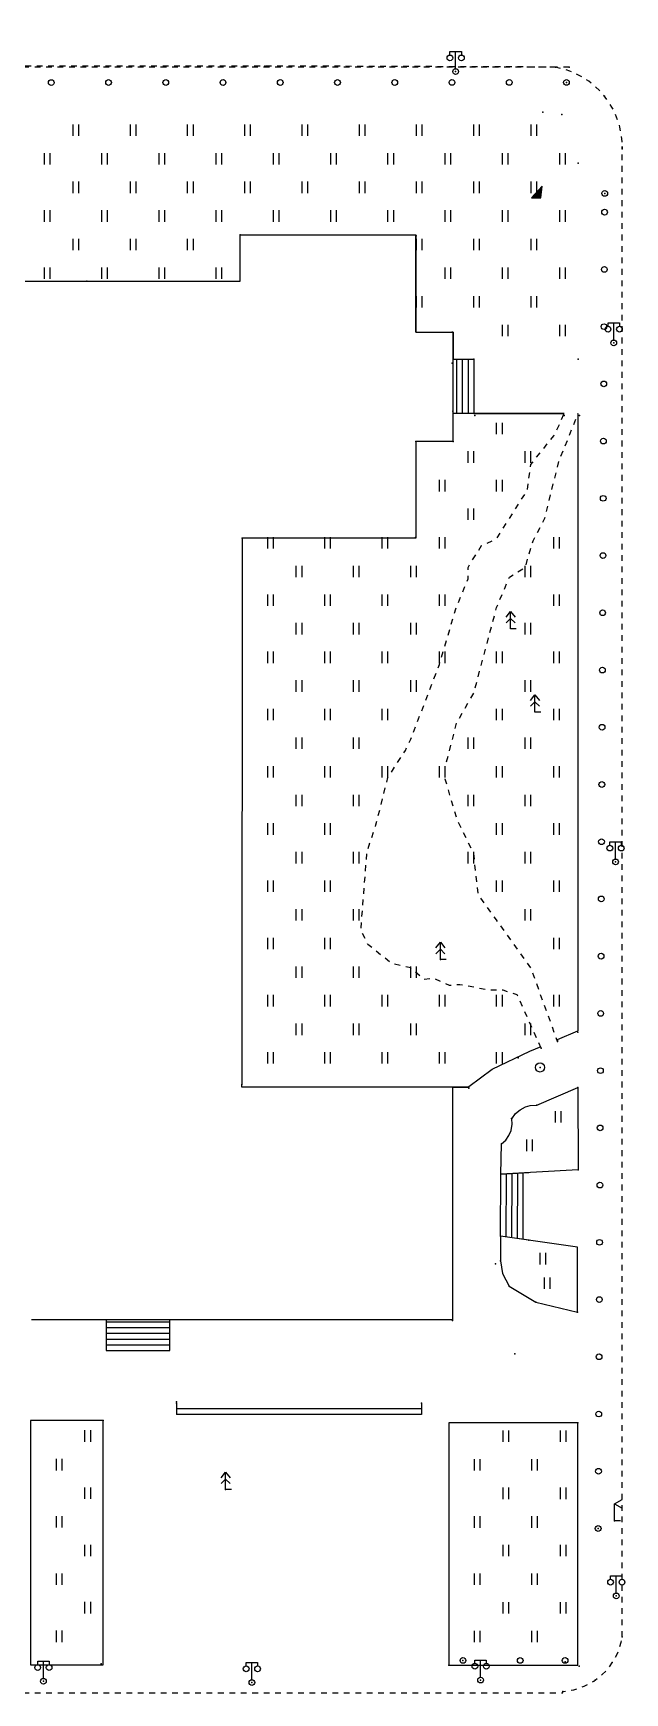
# Model space of a CAD drawing. Extents: x -992 to 2561, y -723 to 1492.
# Drawn here: x 1995.6 to 2047.3, y 825 to 970 of the extents above; entities that cross this region are included whole.
import ezdxf

# ---------------------------------------------------------------- set-up
doc = ezdxf.new("R2010")
doc.units = 0
doc.header["$LTSCALE"] = 0.5
doc.header["$PDSIZE"] = 0.2
doc.linetypes.add('X6', pattern=[2, 1, -1])
doc.layers.get('0').update_dxf_attribs({"linetype": 'CONTINUOUS'})
for name, color, linetype in [('DLDW', 11, 'CONTINUOUS'), ('DLSS', 4, 'CONTINUOUS'), ('DMTZ', 3, 'CONTINUOUS'), ('JMD', 6, 'CONTINUOUS'), ('ZBTZ', 3, 'CONTINUOUS'), ('ZDH', 1, 'CONTINUOUS')]:
    doc.layers.add(name, color=color, linetype=linetype)

# ---------------------------------------------------------------- blocks, each defined once
blk = doc.blocks.new('gc097')
for p, q in [((-1, 2.9), (-1, 3.5)), ((-1, 3.5), (1, 3.5)), ((0, 0.5), (0, 3.5)), ((1, 3.5), (1, 2.9))]:
    blk.add_line(p, q)
for centre in [(-1, 2.4), (1, 2.4), (0, 0)]:
    blk.add_circle(centre, 0.5)
blk = doc.blocks.new('gc052')
for p, q in [((0, 3), (1.3, 3.75)), ((0, 3), (1.3, 2.25)), ((0, 0), (0, 3)), ((1, 0), (0, 0))]:
    blk.add_line(p, q)
blk = doc.blocks.new('gc170')
at = {"linetype": 'Continuous'}
blk.add_circle((0, 0), 0.5, dxfattribs=at)
blk = doc.blocks.new('gc201')
blk.add_lwpolyline([(-0.8, 0), (0.8, 0), (1.06, 2)], close=True)
blk.add_solid([(-0.8, 0), (0.8, 0), (1.06, 2)])
blk = doc.blocks.new('gc121')
for p, q in [((-0.5, -1), (-0.5, 1)), ((0.5, -1), (0.5, 1))]:
    blk.add_line(p, q)
blk = doc.blocks.new('gc122')
blk.add_circle((0, 0), 0.8)
blk = doc.blocks.new('gc144')
for p, q in [((-0.8, 2), (0, 3)), ((0, 0), (0, 3)), ((0, 3), (0.8, 2)), ((-0.8, 1), (0, 1.8)), ((0, 1.8), (0.8, 1)), ((1, 0), (0, 0))]:
    blk.add_line(p, q)

msp = doc.modelspace()

# ---------------------------------------------------------------- linework, layer by layer
at = {"layer": 'DLDW', "linetype": 'Continuous'}
for p, q in [((2008.14, 850.33, -8.92), (2008.14, 849.33, -8.92)), ((2008.14, 850.33, -8.92), (2008.14, 849.33, -8.92)), ((2029.56, 849.83, -8.92), (2008.14, 849.83, -8.92)), ((2029.56, 849.83, -8.92), (2008.14, 849.83, -8.92)), ((2029.56, 850.33, -8.92), (2029.56, 849.33, -8.92)), ((2029.56, 850.33, -8.92), (2029.56, 849.33, -8.92)), ((2029.56, 849.33, -8.92), (2008.14, 849.33, -8.92)), ((2029.56, 849.33, -8.92), (2008.14, 849.33, -8.92))]:
    msp.add_line(p, q, dxfattribs=at)
at = {"layer": 'DLSS', "linetype": 'X6', "flags": 128}
for points, elevation in [([(2042.44, 967.04), (2015.87, 967.14), (1799.04, 967.14), (1788.53, 970.11), (1777.17, 975.28), (1771.49, 982.45), (1766.78, 987.25), (1762.69, 993.6), (1760.67, 997.58), (1755.37, 1007.72), (1751.31, 1013.53), (1745.58, 1015), (1741.79, 1016.3), (1512.99, 1016.3)], -0.39), ([(2040.01, 881.33), (2040.01, 881.33), (2037.91, 886), (2037.35, 886.15), (2036.67, 886.4), (2035.43, 886.4), (2032.9, 886.88), (2031.98, 886.8), (2030.66, 887.41), (2029.74, 887.34), (2028.61, 888.34), (2026.94, 888.72), (2024.86, 890.4), (2024.26, 891.64), (2024.78, 898.48), (2025.57, 900.84), (2026.61, 904.98), (2028.14, 907.34), (2028.61, 908.34), (2031.11, 914.84), (2032.55, 919.73), (2033.61, 922.34), (2033.61, 923.34), (2034.79, 925.25), (2036.11, 925.84), (2038.78, 930.06), (2039.11, 932.34), (2041.11, 934.84), (2041.61, 935.84), (2042, 936.77)], -0.19), ([(2041.42, 882.1), (2041.43, 881.93), (2039.11, 888.34), (2036.1, 892.54), (2034.51, 894.77), (2034.11, 898.34), (2032.72, 901.17), (2031.61, 904.84), (2031.61, 905.84), (2032.63, 909.79), (2034.11, 912.34), (2036.11, 919.84), (2037.23, 922.48), (2038.61, 923.34), (2039.29, 925.66), (2040.33, 927.63), (2041.11, 930.84), (2041.54, 932.6), (2042.46, 934.84), (2043.21, 936.77)], -0.19)]:
    msp.add_lwpolyline(points, dxfattribs=dict(at, elevation=elevation))
at = {"layer": 'DLSS', "linetype": 'X6', "elevation": -8.92, "flags": 128}
for points in [[(2041.26, 967.03), (1899.98, 967.03, 0.281393), (1894.34, 963.58)], [(2047.08, 829.91), (2047.08, 959.91), (2047.08, 960.12), (2047.09, 959.91, 0.3703), (2041.26, 967.03)], [(1898.77, 825.01), (2041.9, 825.01), (2041.9, 825.14, 0.353509), (2047.08, 829.91)]]:
    msp.add_lwpolyline(points, format="xyb", dxfattribs=at)
at = {"layer": 'JMD', "linetype": 'Continuous'}
for p, q in [((2032.3, 941.53, -8.92), (2034.11, 941.53, -8.92)), ((2032.61, 941.53, -8.92), (2032.61, 936.77, -8.92)), ((2033.11, 941.53, -8.92), (2033.11, 936.77, -8.92)), ((2033.61, 941.53, -8.92), (2033.61, 936.77, -8.92)), ((2034.11, 941.53, -8.92), (2034.11, 936.77, -8.92)), ((2034.11, 936.77, -8.92), (2032.3, 936.77, -8.92)), ((2036.46, 864.91, -8.92), (2036.49, 870.34, -8.92)), ((2036.46, 864.91, -8.92), (2036.49, 870.34, -8.92)), ((2036.49, 870.34, -8.92), (2038.92, 870.47, -8.92)), ((2036.49, 870.34, -8.92), (2038.92, 870.47, -8.92)), ((2036.95, 864.83, -8.92), (2036.98, 870.36, -8.92)), ((2036.95, 864.83, -8.92), (2036.98, 870.36, -8.92)), ((2037.45, 864.76, -8.92), (2037.47, 870.39, -8.92)), ((2037.45, 864.76, -8.92), (2037.47, 870.39, -8.92)), ((2037.94, 864.69, -8.92), (2037.95, 870.42, -8.92)), ((2037.94, 864.69, -8.92), (2037.95, 870.42, -8.92)), ((2038.44, 864.62, -8.92), (2038.44, 870.44, -8.92)), ((2038.44, 864.62, -8.92), (2038.44, 870.44, -8.92)), ((2038.92, 864.55, -8.92), (2036.46, 864.91, -8.92)), ((2038.92, 864.55, -8.92), (2036.46, 864.91, -8.92)), ((2001.99, 857.62, -8.92), (2001.99, 854.92, -8.92)), ((2001.99, 857.62, -8.92), (2001.99, 854.92, -8.92)), ((2001.99, 857.42, -8.92), (2007.57, 857.42, -8.92)), ((2001.99, 857.42, -8.92), (2007.57, 857.42, -8.92)), ((2001.99, 856.92, -8.92), (2007.57, 856.92, -8.92)), ((2001.99, 856.92, -8.92), (2007.57, 856.92, -8.92)), ((2007.57, 854.92, -8.92), (2007.57, 857.62, -8.92)), ((2007.57, 854.92, -8.92), (2007.57, 857.62, -8.92)), ((2001.99, 856.42, -8.92), (2007.57, 856.42, -8.92)), ((2001.99, 856.42, -8.92), (2007.57, 856.42, -8.92)), ((2001.99, 855.92, -8.92), (2007.57, 855.92, -8.92)), ((2001.99, 855.92, -8.92), (2007.57, 855.92, -8.92)), ((2001.99, 855.42, -8.92), (2007.57, 855.42, -8.92)), ((2001.99, 855.42, -8.92), (2007.57, 855.42, -8.92)), ((2001.99, 854.92, -8.92), (2007.57, 854.92, -8.92)), ((2001.99, 854.92, -8.92), (2007.57, 854.92, -8.92))]:
    msp.add_line(p, q, dxfattribs=at)
at = {"layer": 'JMD', "linetype": 'Continuous', "flags": 128}
for points, elevation in [([(1979.44, 961.61), (1979.44, 958.02), (1981.95, 958.02), (1981.95, 948.35), (2013.7, 948.35), (2013.7, 952.4), (2029.06, 952.4), (2029.06, 943.88), (2032.32, 943.88), (2032.32, 941.53)], -8.92), ([(1981.95, 948.35), (2013.7, 948.35), (2013.7, 952.4), (2029.06, 952.4)], -1.3), ([(1981.95, 948.35), (2013.7, 948.35), (2013.7, 952.4), (2029.06, 952.4)], -1.3), ([(2029.06, 943.88), (2029.06, 952.4)], -8.92), ([(2029.06, 943.88), (2032.24, 943.88)], -1.3), ([(2029.06, 943.88), (2032.24, 943.88)], -1.3), ([(2032.32, 934.34), (2032.32, 943.88), (2032.24, 943.88)], -8.92), ([(2032.32, 934.34), (2029.05, 934.35), (2029.05, 925.9), (2013.89, 925.9), (2013.86, 878.16)], -1.3), ([(2032.25, 877.92), (2013.86, 877.92), (2013.86, 878.16)], -8.92), ([(2032.25, 877.92), (2032.25, 857.53)], -1.3), ([(1995.49, 857.62), (2032.26, 857.62)], -8.92)]:
    msp.add_lwpolyline(points, dxfattribs=dict(at, elevation=elevation))
at = {"layer": 'ZBTZ', "linetype": 'Continuous', "flags": 128}
for points, elevation in [([(2042, 936.77), (2034.11, 936.77), (2034.11, 936.77), (2042, 936.77)], -8.92), ([(2032.25, 877.92), (2033.69, 877.92), (2033.69, 877.92), (2032.25, 877.92)], -8.92), ([(2033.69, 877.98), (2033.69, 877.98), (2033.69, 877.92), (2033.69, 877.92)], -8.92), ([(2043.23, 870.69), (2036.49, 870.34), (2036.53, 872.98), (2036.91, 873.31), (2037.18, 873.69), (2037.38, 874.15), (2037.46, 874.68), (2037.43, 875.17), (2037.76, 875.62), (2038.18, 875.96), (2038.63, 876.21), (2039.05, 876.32), (2039.61, 876.34), (2043.21, 877.89), (2043.23, 870.69)], -0.22), ([(2043.23, 870.69), (2036.49, 870.34), (2036.53, 872.98), (2036.91, 873.31), (2037.18, 873.69), (2037.38, 874.15), (2037.46, 874.68), (2037.43, 875.17), (2037.76, 875.62), (2038.18, 875.96), (2038.63, 876.21), (2039.05, 876.32), (2039.61, 876.34), (2043.21, 877.89), (2043.23, 870.69)], -0.22), ([(2043.18, 863.94), (2036.46, 864.91), (2036.44, 862.74), (2036.62, 861.64), (2037.2, 860.54), (2039.53, 859.13), (2043.16, 858.27)], -8.92), ([(2043.18, 863.94), (2036.46, 864.91), (2036.44, 862.74), (2036.62, 861.64), (2037.2, 860.54), (2039.53, 859.13), (2043.16, 858.27)], -8.92), ([(2001.73, 848.79), (1995.4, 848.79), (1995.4, 827.45), (2001.73, 827.45)], -8.92), ([(2043.2, 848.6), (2031.93, 848.6), (2031.93, 827.44), (2043.2, 827.44)], -8.92)]:
    msp.add_lwpolyline(points, close=True, dxfattribs=dict(at, elevation=elevation))
for points, elevation in [([(2043.21, 936.77), (2043.21, 882.86)], -8.92), ([(2043.33, 936.62), (2043.33, 936.62)], -0.19), ([(2041.42, 882.1), (2043.21, 882.86)], -0.19), ([(2041.42, 882.1), (2043.21, 882.86)], -0.19), ([(2033.69, 877.98), (2035.72, 879.5), (2039, 881.06), (2040, 881.49)], -0.19), ([(2033.69, 877.98), (2035.72, 879.5), (2039, 881.06), (2040, 881.49)], -0.19)]:
    msp.add_lwpolyline(points, dxfattribs=dict(at, elevation=elevation))
at = {"layer": 'ZDH', "linetype": 'Continuous'}
for p in [(2015.87, 967.14, -0.28), (2032.53, 966.65, -0.13), (2032.53, 966.65, -0.13), (2032.53, 966.65, -0.13), (2032.53, 966.65, -0.13), (2032.53, 966.65, -0.13), (2032.53, 966.65, -0.13), (2041.26, 967.03, -0.31), (2041.26, 967.03, -0.31), (2041.26, 967.03, -0.31), (2041.26, 967.03, -0.31), (2041.26, 967.03, -0.31), (2041.26, 967.03, -0.31), (2041.26, 967.03, -0.31), (2041.26, 967.03, -0.31), (2042.21, 965.71, 0.1), (2042.21, 965.71, 0.1), (2042.21, 965.71, 0.1), (2042.21, 965.71, 0.1), (2042.21, 965.71, 0.1), (2042.21, 965.71, 0.1), (2042.21, 965.71, 0.1), (2042.21, 965.71, 0.1), (2042.21, 965.71, 0.1), (2042.21, 965.71, 0.1), (2042.21, 965.71, 0.1), (2042.21, 965.71, 0.1), (2042.21, 965.71, 0.1), (2042.21, 965.71, 0.1), (2042.44, 967.04, -0.39), (2045.53, 964.5, 0.04), (2045.53, 964.5, 0.04), (2045.53, 964.5, 0.04), (2045.53, 964.5, 0.04), (2045.53, 964.5, 0.04), (2045.53, 964.5, 0.04), (2045.53, 964.5, 0.04), (2045.53, 964.5, 0.04), (2045.53, 964.5, 0.04), (2045.53, 964.5, 0.04), (2045.53, 964.5, 0.04), (2045.53, 964.5, 0.04), (2045.53, 964.5, 0.04), (2045.53, 964.5, 0.04), (2040.15, 963.12, 0.26), (2040.15, 963.12, 0.26), (2040.15, 963.12, 0.26), (2040.15, 963.12, 0.26), (2040.15, 963.12, 0.26), (2040.15, 963.12, 0.26), (2040.15, 963.12, 0.26), (2040.15, 963.12, 0.26), (2040.15, 963.12, 0.26), (2040.15, 963.12, 0.26), (2040.15, 963.12, 0.26), (2040.15, 963.12, 0.26), (2040.15, 963.12, 0.26), (2040.15, 963.12, 0.26), (2041.82, 962.9, 0.21), (2041.82, 962.9, 0.21), (2041.82, 962.9, 0.21), (2041.82, 962.9, 0.21), (2041.82, 962.9, 0.21), (2041.82, 962.9, 0.21), (2041.82, 962.9, 0.21), (2041.82, 962.9, 0.21), (2041.82, 962.9, 0.21), (2041.82, 962.9, 0.21), (2041.82, 962.9, 0.21), (2041.82, 962.9, 0.21), (2041.82, 962.9, 0.21), (2041.82, 962.9, 0.21), (2047.09, 959.91, -0.02), (2047.09, 959.91, -0.02), (2047.09, 959.91, -0.02), (2047.09, 959.91, -0.02), (2047.09, 959.91, -0.02), (2047.09, 959.91, -0.02), (2047.09, 959.91, -0.02), (2047.09, 959.91, -0.02), (2047.09, 959.91, -0.02), (2047.09, 959.91, -0.02), (2047.09, 959.91, -0.02), (2047.09, 959.91, -0.02), (2047.09, 959.91, -0.02), (2047.09, 959.91, -0.02), (2043.24, 958.65, 0.07), (2043.24, 958.65, 0.07), (2043.24, 958.65, 0.07), (2043.24, 958.65, 0.07), (2043.24, 958.65, 0.07), (2043.24, 958.65, 0.07), (2043.24, 958.65, 0.07), (2043.24, 958.65, 0.07), (2043.24, 958.65, 0.07), (2043.24, 958.65, 0.07), (2043.24, 958.65, 0.07), (2043.24, 958.65, 0.07), (2043.24, 958.65, 0.07), (2043.24, 958.65, 0.07), (2039.57, 955.63, -0.55), (2039.57, 955.63, -0.55), (2039.57, 955.63, -0.55), (2039.57, 955.63, -0.55), (2039.57, 955.63, -0.55), (2039.57, 955.63, -0.55), (2039.57, 955.63, -0.55), (2039.57, 955.63, -0.55), (2039.57, 955.63, -0.55), (2039.57, 955.63, -0.55), (2039.57, 955.63, -0.55), (2039.57, 955.63, -0.55), (2039.57, 955.63, -0.55), (2039.57, 955.63, -0.55), (2045.55, 956.01, -0.14), (2045.55, 956.01, -0.14), (2045.55, 956.01, -0.14), (2045.55, 956.01, -0.14), (2045.55, 956.01, -0.14), (2045.55, 956.01, -0.14), (2045.55, 956.01, -0.14), (2045.55, 956.01, -0.14), (2045.55, 956.01, -0.14), (2045.55, 956.01, -0.14), (2045.55, 956.01, -0.14), (2045.55, 956.01, -0.14), (2045.55, 956.01, -0.14), (2045.55, 956.01, -0.14), (2013.7, 952.4, 0.36), (2013.7, 952.4, 0.36), (2013.7, 952.4, 0.36), (2013.7, 952.4, 0.36), (2013.7, 952.4, 0.36), (2013.7, 952.4, 0.36), (2013.7, 952.4, 0.36), (2013.7, 952.4, 0.36), (2029.08, 952.29, -0.26), (2029.08, 952.29, -0.26), (2029.08, 952.29, -0.26), (2029.08, 952.29, -0.26), (2029.08, 952.29, -0.26), (2029.08, 952.29, -0.26), (2029.08, 952.29, -0.26), (2029.08, 952.29, -0.26), (2000.31, 948.35, -0.28), (2000.31, 948.35, -0.28), (2000.31, 948.35, -0.28), (2000.31, 948.35, -0.28), (2000.31, 948.35, -0.28), (2000.31, 948.35, -0.28), (2000.31, 948.35, -0.28), (2000.31, 948.35, -0.28), (2032.24, 943.88, 0.15), (2032.24, 943.88, 0.15), (2032.24, 943.88, 0.15), (2032.24, 943.88, 0.15), (2032.24, 943.88, 0.15), (2032.24, 943.88, 0.15), (2032.24, 943.88, 0.15), (2032.24, 943.88, 0.15), (2032.24, 943.88, 0.15), (2032.24, 943.88, 0.15), (2032.24, 943.88, 0.15), (2032.24, 943.88, 0.15), (2032.24, 943.88, 0.15), (2032.24, 943.88, 0.15), (2046.34, 942.95, -0.05), (2046.34, 942.95, -0.05), (2046.34, 942.95, -0.05), (2046.34, 942.95, -0.05), (2046.34, 942.95, -0.05), (2046.34, 942.95, -0.05), (2046.34, 942.95, -0.05), (2046.34, 942.95, -0.05), (2046.34, 942.95, -0.05), (2046.34, 942.95, -0.05), (2046.34, 942.95, -0.05), (2046.34, 942.95, -0.05), (2046.34, 942.95, -0.05), (2046.34, 942.95, -0.05), (2032.24, 941.17, 0.42), (2032.24, 941.17, 0.42), (2032.24, 941.17, 0.42), (2032.24, 941.17, 0.42), (2032.24, 941.17, 0.42), (2032.24, 941.17, 0.42), (2032.24, 941.17, 0.42), (2032.24, 941.17, 0.42), (2032.24, 941.17, 0.42), (2032.24, 941.17, 0.42), (2032.24, 941.17, 0.42), (2032.24, 941.17, 0.42), (2032.24, 941.17, 0.42), (2032.24, 941.17, 0.42), (2034.11, 941.53, 0.17), (2034.11, 941.53, 0.17), (2034.11, 941.53, 0.17), (2034.11, 941.53, 0.17), (2034.11, 941.53, 0.17), (2034.11, 941.53, 0.17), (2034.11, 941.53, 0.17), (2034.11, 941.53, 0.17), (2034.11, 941.53, 0.17), (2034.11, 941.53, 0.17), (2034.11, 941.53, 0.17), (2034.11, 941.53, 0.17), (2034.11, 941.53, 0.17), (2034.11, 941.53, 0.17), (2043.22, 941.54, -0.07), (2043.22, 941.54, -0.07), (2043.22, 941.54, -0.07), (2043.22, 941.54, -0.07), (2043.22, 941.54, -0.07), (2043.22, 941.54, -0.07), (2043.22, 941.54, -0.07), (2043.22, 941.54, -0.07), (2043.22, 941.54, -0.07), (2043.22, 941.54, -0.07), (2043.22, 941.54, -0.07), (2043.22, 941.54, -0.07), (2043.22, 941.54, -0.07), (2043.22, 941.54, -0.07), (2032.28, 936.98, 0.77), (2032.28, 936.98, 0.77), (2032.28, 936.98, 0.77), (2032.28, 936.98, 0.77), (2032.28, 936.98, 0.77), (2032.28, 936.98, 0.77), (2032.28, 936.98, 0.77), (2032.28, 936.98, 0.77), (2032.28, 936.98, 0.77), (2032.28, 936.98, 0.77), (2032.28, 936.98, 0.77), (2032.28, 936.98, 0.77), (2032.28, 936.98, 0.77), (2032.28, 936.98, 0.77), (2034.22, 936.62, -0.85), (2034.22, 936.62, -0.85), (2034.22, 936.62, -0.85), (2034.22, 936.62, -0.85), (2034.22, 936.62, -0.85), (2034.22, 936.62, -0.85), (2034.22, 936.62, -0.85), (2034.22, 936.62, -0.85), (2034.22, 936.62, -0.85), (2034.22, 936.62, -0.85), (2034.22, 936.62, -0.85), (2034.22, 936.62, -0.85), (2034.22, 936.62, -0.85), (2034.22, 936.62, -0.85), (2042, 936.61, -0.03), (2042, 936.61, -0.03), (2042, 936.61, -0.03), (2042, 936.61, -0.03), (2042, 936.61, -0.03), (2042, 936.61, -0.03), (2042, 936.61, -0.03), (2042, 936.61, -0.03), (2042, 936.61, -0.03), (2042, 936.61, -0.03), (2042, 936.61, -0.03), (2042, 936.61, -0.03), (2042, 936.61, -0.03), (2042, 936.61, -0.03), (2043.34, 936.62, -0.06), (2043.34, 936.62, -0.06), (2043.34, 936.62, -0.06), (2043.34, 936.62, -0.06), (2043.34, 936.62, -0.06), (2043.34, 936.62, -0.06), (2043.34, 936.62, -0.06), (2043.34, 936.62, -0.06), (2043.34, 936.62, -0.06), (2043.34, 936.62, -0.06), (2043.34, 936.62, -0.06), (2043.34, 936.62, -0.06), (2043.34, 936.62, -0.06), (2043.34, 936.62, -0.06), (2029.05, 934.35, 0.19), (2029.05, 934.35, 0.19), (2029.05, 934.35, 0.19), (2029.05, 934.35, 0.19), (2029.05, 934.35, 0.19), (2029.05, 934.35, 0.19), (2029.05, 934.35, 0.19), (2029.05, 934.35, 0.19), (2029.05, 934.35, 0.19), (2029.05, 934.35, 0.19), (2029.05, 934.35, 0.19), (2029.05, 934.35, 0.19), (2029.05, 934.35, 0.19), (2029.05, 934.35, 0.19), (2032.32, 934.34, -0.5), (2032.32, 934.34, -0.5), (2032.32, 934.34, -0.5), (2032.32, 934.34, -0.5), (2032.32, 934.34, -0.5), (2032.32, 934.34, -0.5), (2032.32, 934.34, -0.5), (2032.32, 934.34, -0.5), (2032.32, 934.34, -0.5), (2032.32, 934.34, -0.5), (2032.32, 934.34, -0.5), (2032.32, 934.34, -0.5), (2032.32, 934.34, -0.5), (2032.32, 934.34, -0.5), (2013.89, 925.9, -1.03), (2013.89, 925.9, -1.03), (2013.89, 925.9, -1.03), (2013.89, 925.9, -1.03), (2013.89, 925.9, -1.03), (2013.89, 925.9, -1.03), (2013.89, 925.9, -1.03), (2013.89, 925.9, -1.03), (2013.89, 925.9, -1.03), (2013.89, 925.9, -1.03), (2013.89, 925.9, -1.03), (2013.89, 925.9, -1.03), (2013.89, 925.9, -1.03), (2013.89, 925.9, -1.03), (2029.02, 925.94, 0.18), (2029.02, 925.94, 0.18), (2029.02, 925.94, 0.18), (2029.02, 925.94, 0.18), (2029.02, 925.94, 0.18), (2029.02, 925.94, 0.18), (2029.02, 925.94, 0.18), (2029.02, 925.94, 0.18), (2029.02, 925.94, 0.18), (2029.02, 925.94, 0.18), (2029.02, 925.94, 0.18), (2029.02, 925.94, 0.18), (2029.02, 925.94, 0.18), (2029.02, 925.94, 0.18), (2046.5, 897.61, -0.22), (2046.5, 897.61, -0.22), (2046.5, 897.61, -0.22), (2046.5, 897.61, -0.22), (2046.5, 897.61, -0.22), (2046.5, 897.61, -0.22), (2046.5, 897.61, -0.22), (2046.5, 897.61, -0.22), (2046.5, 897.61, -0.22), (2046.5, 897.61, -0.22), (2046.5, 897.61, -0.22), (2046.5, 897.61, -0.22), (2046.5, 897.61, -0.22), (2046.5, 897.61, -0.22), (2031.2, 889.09, 0.09), (2031.2, 889.09, 0.09), (2031.2, 889.09, 0.09), (2031.2, 889.09, 0.09), (2031.2, 889.09, 0.09), (2031.2, 889.09, 0.09), (2031.2, 889.09, 0.09), (2031.2, 889.09, 0.09), (2031.2, 889.09, 0.09), (2031.2, 889.09, 0.09), (2031.2, 889.09, 0.09), (2031.2, 889.09, 0.09), (2031.2, 889.09, 0.09), (2031.2, 889.09, 0.09), (2041.43, 881.93, -0.11), (2041.43, 881.93, -0.11), (2041.43, 881.93, -0.11), (2041.43, 881.93, -0.11), (2041.43, 881.93, -0.11), (2041.43, 881.93, -0.11), (2041.43, 881.93, -0.11), (2041.43, 881.93, -0.11), (2041.43, 881.93, -0.11), (2041.43, 881.93, -0.11), (2041.43, 881.93, -0.11), (2041.43, 881.93, -0.11), (2041.43, 881.93, -0.11), (2041.43, 881.93, -0.11), (2043.21, 882.72, -0.19), (2043.21, 882.72, -0.19), (2043.21, 882.72, -0.19), (2043.21, 882.72, -0.19), (2043.21, 882.72, -0.19), (2043.21, 882.72, -0.19), (2043.21, 882.72, -0.19), (2043.21, 882.72, -0.19), (2043.21, 882.72, -0.19), (2043.21, 882.72, -0.19), (2043.21, 882.72, -0.19), (2043.21, 882.72, -0.19), (2043.21, 882.72, -0.19), (2043.21, 882.72, -0.19), (2037.98, 880.5, -0.08), (2037.98, 880.5, -0.08), (2037.98, 880.5, -0.08), (2037.98, 880.5, -0.08), (2037.98, 880.5, -0.08), (2037.98, 880.5, -0.08), (2037.98, 880.5, -0.08), (2037.98, 880.5, -0.08), (2037.98, 880.5, -0.08), (2037.98, 880.5, -0.08), (2037.98, 880.5, -0.08), (2037.98, 880.5, -0.08), (2037.98, 880.5, -0.08), (2037.98, 880.5, -0.08), (2040.01, 881.33, -0.1), (2040.01, 881.33, -0.1), (2040.01, 881.33, -0.1), (2040.01, 881.33, -0.1), (2040.01, 881.33, -0.1), (2040.01, 881.33, -0.1), (2040.01, 881.33, -0.1), (2040.01, 881.33, -0.1), (2040.01, 881.33, -0.1), (2040.01, 881.33, -0.1), (2040.01, 881.33, -0.1), (2040.01, 881.33, -0.1), (2040.01, 881.33, -0.1), (2040.01, 881.33, -0.1), (2039.9, 879.65, -0.11), (2039.9, 879.65, -0.11), (2039.9, 879.65, -0.11), (2039.9, 879.65, -0.11), (2039.9, 879.65, -0.11), (2039.9, 879.65, -0.11), (2039.9, 879.65, -0.11), (2039.9, 879.65, -0.11), (2039.9, 879.65, -0.11), (2039.9, 879.65, -0.11), (2039.9, 879.65, -0.11), (2039.9, 879.65, -0.11), (2039.9, 879.65, -0.11), (2039.9, 879.65, -0.11), (2013.86, 878.16, -1.04), (2013.86, 878.16, -1.04), (2013.86, 878.16, -1.04), (2013.86, 878.16, -1.04), (2013.86, 878.16, -1.04), (2013.86, 878.16, -1.04), (2013.86, 878.16, -1.04), (2013.86, 878.16, -1.04), (2013.86, 878.16, -1.04), (2013.86, 878.16, -1.04), (2013.86, 878.16, -1.04), (2013.86, 878.16, -1.04), (2013.86, 878.16, -1.04), (2013.86, 878.16, -1.04), (2032.25, 877.92, 0.18), (2032.25, 877.92, 0.18), (2032.25, 877.92, 0.18), (2032.25, 877.92, 0.18), (2032.25, 877.92, 0.18), (2032.25, 877.92, 0.18), (2032.25, 877.92, 0.18), (2032.25, 877.92, 0.18), (2032.25, 877.92, 0.18), (2032.25, 877.92, 0.18), (2032.25, 877.92, 0.18), (2032.25, 877.92, 0.18), (2032.25, 877.92, 0.18), (2032.25, 877.92, 0.18), (2033.69, 877.84, 0.19), (2033.69, 877.84, 0.19), (2033.69, 877.84, 0.19), (2033.69, 877.84, 0.19), (2033.69, 877.84, 0.19), (2033.69, 877.84, 0.19), (2033.69, 877.84, 0.19), (2033.69, 877.84, 0.19), (2033.69, 877.84, 0.19), (2033.69, 877.84, 0.19), (2033.69, 877.84, 0.19), (2033.69, 877.84, 0.19), (2033.69, 877.84, 0.19), (2033.69, 877.84, 0.19), (2043.21, 877.89, -0.2), (2043.21, 877.89, -0.2), (2043.21, 877.89, -0.2), (2043.21, 877.89, -0.2), (2043.21, 877.89, -0.2), (2043.21, 877.89, -0.2), (2043.21, 877.89, -0.2), (2043.21, 877.89, -0.2), (2043.21, 877.89, -0.2), (2043.21, 877.89, -0.2), (2043.21, 877.89, -0.2), (2043.21, 877.89, -0.2), (2043.21, 877.89, -0.2), (2043.21, 877.89, -0.2), (2039.61, 876.35, -0.12), (2039.61, 876.35, -0.12), (2039.61, 876.35, -0.12), (2039.61, 876.35, -0.12), (2039.61, 876.35, -0.12), (2039.61, 876.35, -0.12), (2039.61, 876.35, -0.12), (2039.61, 876.35, -0.12), (2039.61, 876.35, -0.12), (2039.61, 876.35, -0.12), (2039.61, 876.35, -0.12), (2039.61, 876.35, -0.12), (2039.61, 876.35, -0.12), (2039.61, 876.35, -0.12), (2037.42, 875.18, -0.2), (2037.42, 875.18, -0.2), (2037.42, 875.18, -0.2), (2037.42, 875.18, -0.2), (2037.42, 875.18, -0.2), (2037.42, 875.18, -0.2), (2037.42, 875.18, -0.2), (2037.42, 875.18, -0.2), (2037.42, 875.18, -0.2), (2037.42, 875.18, -0.2), (2037.42, 875.18, -0.2), (2037.42, 875.18, -0.2), (2037.42, 875.18, -0.2), (2037.42, 875.18, -0.2), (2036.53, 872.98, -0.13), (2036.53, 872.98, -0.13), (2036.53, 872.98, -0.13), (2036.53, 872.98, -0.13), (2036.53, 872.98, -0.13), (2036.53, 872.98, -0.13), (2036.53, 872.98, -0.13), (2036.53, 872.98, -0.13), (2036.53, 872.98, -0.13), (2036.53, 872.98, -0.13), (2036.53, 872.98, -0.13), (2036.53, 872.98, -0.13), (2036.53, 872.98, -0.13), (2036.53, 872.98, -0.13), (2036.49, 870.34, -0.14), (2036.49, 870.34, -0.14), (2036.49, 870.34, -0.14), (2036.49, 870.34, -0.14), (2036.49, 870.34, -0.14), (2036.49, 870.34, -0.14), (2036.49, 870.34, -0.14), (2036.49, 870.34, -0.14), (2036.49, 870.34, -0.14), (2036.49, 870.34, -0.14), (2036.49, 870.34, -0.14), (2036.49, 870.34, -0.14), (2036.49, 870.34, -0.14), (2036.49, 870.34, -0.14), (2043.23, 870.69, -0.22), (2043.23, 870.69, -0.22), (2043.23, 870.69, -0.22), (2043.23, 870.69, -0.22), (2043.23, 870.69, -0.22), (2043.23, 870.69, -0.22), (2043.23, 870.69, -0.22), (2043.23, 870.69, -0.22), (2043.23, 870.69, -0.22), (2043.23, 870.69, -0.22), (2043.23, 870.69, -0.22), (2043.23, 870.69, -0.22), (2043.23, 870.69, -0.22), (2043.23, 870.69, -0.22), (2036.46, 864.91, 0.56), (2036.46, 864.91, 0.56), (2036.46, 864.91, 0.56), (2036.46, 864.91, 0.56), (2036.46, 864.91, 0.56), (2036.46, 864.91, 0.56), (2036.46, 864.91, 0.56), (2036.46, 864.91, 0.56), (2036.46, 864.91, 0.56), (2036.46, 864.91, 0.56), (2036.46, 864.91, 0.56), (2036.46, 864.91, 0.56), (2036.46, 864.91, 0.56), (2036.46, 864.91, 0.56), (2038.92, 864.55, -0.16), (2038.92, 864.55, -0.16), (2038.92, 864.55, -0.16), (2038.92, 864.55, -0.16), (2038.92, 864.55, -0.16), (2038.92, 864.55, -0.16), (2038.92, 864.55, -0.16), (2038.92, 864.55, -0.16), (2038.92, 864.55, -0.16), (2038.92, 864.55, -0.16), (2038.92, 864.55, -0.16), (2038.92, 864.55, -0.16), (2038.92, 864.55, -0.16), (2038.92, 864.55, -0.16), (2036.44, 862.74, 0.58), (2036.44, 862.74, 0.58), (2036.44, 862.74, 0.58), (2036.44, 862.74, 0.58), (2036.44, 862.74, 0.58), (2036.44, 862.74, 0.58), (2036.44, 862.74, 0.58), (2036.44, 862.74, 0.58), (2036.44, 862.74, 0.58), (2036.44, 862.74, 0.58), (2036.44, 862.74, 0.58), (2036.44, 862.74, 0.58), (2036.44, 862.74, 0.58), (2036.44, 862.74, 0.58), (2036, 862.5, 0.75), (2036, 862.5, 0.75), (2036, 862.5, 0.75), (2036, 862.5, 0.75), (2037.2, 860.54, 0.51), (2037.2, 860.54, 0.51), (2037.2, 860.54, 0.51), (2037.2, 860.54, 0.51), (2037.2, 860.54, 0.51), (2037.2, 860.54, 0.51), (2037.2, 860.54, 0.51), (2037.2, 860.54, 0.51), (2037.2, 860.54, 0.51), (2037.2, 860.54, 0.51), (2037.2, 860.54, 0.51), (2037.2, 860.54, 0.51), (2037.2, 860.54, 0.51), (2037.2, 860.54, 0.51), (2039.53, 859.13, -0.07), (2039.53, 859.13, -0.07), (2039.53, 859.13, -0.07), (2039.53, 859.13, -0.07), (2032.26, 857.53, 0.22), (2032.26, 857.53, 0.22), (2032.26, 857.53, 0.22), (2032.26, 857.53, 0.22), (2043.16, 858.27, -0.26), (2043.16, 858.27, -0.26), (2043.16, 858.27, -0.26), (2043.16, 858.27, -0.26), (2043.16, 858.27, -0.26), (2043.16, 858.27, -0.26), (2043.16, 858.27, -0.26), (2043.16, 858.27, -0.26), (2043.16, 858.27, -0.26), (2043.16, 858.27, -0.26), (2043.16, 858.27, -0.26), (2043.16, 858.27, -0.26), (2043.16, 858.27, -0.26), (2043.16, 858.27, -0.26), (2037.69, 854.64, -0.12), (2037.69, 854.64, -0.12), (2037.69, 854.64, -0.12), (2037.69, 854.64, -0.12), (2008.14, 850.44, 0.26), (2008.14, 850.44, 0.26), (2008.14, 850.44, 0.26), (2008.14, 850.33, 0.26), (2029.56, 850.33, -0.05), (2029.56, 850.33, -0.05), (2029.56, 850.33, -0.05), (2029.56, 850.33, -0.05), (2001.73, 848.79, 0.21), (2001.73, 848.79, 0.21), (2001.73, 848.79, 0.21), (2001.73, 848.79, 0.21), (2043.2, 848.6, -0.17), (2043.2, 848.6, -0.17), (2043.2, 848.6, -0.17), (2043.2, 848.6, -0.17), (2012.44, 842.79, 0.01), (2012.44, 842.79, 0.01), (2012.44, 842.79, 0.01), (2012.44, 842.79, 0.01), (2046.42, 840.03, -0.2), (2046.42, 840.03, -0.2), (2046.42, 840.03, -0.2), (2046.42, 840.03, -0.2), (2044.98, 839.37, -0.34), (2044.98, 839.37, -0.34), (2044.98, 839.37, -0.34), (2044.98, 839.37, -0.34), (2046.56, 833.48, -0.22), (2046.56, 833.48, -0.22), (2046.56, 833.48, -0.22), (2046.56, 833.48, -0.22), (2047.08, 829.91, -0.29), (2047.08, 829.91, -0.29), (2047.08, 829.91, -0.29), (2047.08, 829.91, -0.29), (2001.56, 827.55, -0.11), (2001.56, 827.55, -0.11), (2001.56, 827.55, -0.11), (2001.56, 827.55, -0.11), (2031.93, 827.44, -0.17), (2031.93, 827.44, -0.17), (2031.93, 827.44, -0.17), (2031.93, 827.44, -0.17), (2033.17, 827.84, -0.19), (2033.17, 827.84, -0.19), (2033.17, 827.84, -0.19), (2033.17, 827.84, -0.19), (2042.09, 827.71, -0.21), (2042.09, 827.71, -0.21), (2042.09, 827.71, -0.21), (2042.09, 827.71, -0.21), (2043.32, 827.35, -0.19), (2043.32, 827.35, -0.19), (2043.32, 827.35, -0.19), (2043.32, 827.35, -0.19), (1996.52, 826.02, -0.11), (1996.52, 826.02, -0.11), (1996.52, 826.02, -0.11), (1996.52, 826.02, -0.11), (2014.73, 825.91, -0.11), (2014.73, 825.91, -0.11), (2014.73, 825.91, -0.11), (2014.73, 825.91, -0.11), (2034.71, 826.13, -0.15), (2034.71, 826.13, -0.15), (2034.71, 826.13, -0.15), (2034.71, 826.13, -0.15), (2041.9, 825.14, -0.26), (2041.9, 825.14, -0.26), (2041.9, 825.14, -0.26), (2041.9, 825.14, -0.26), (2044.71, 826.11, -0.29), (2044.71, 826.11, -0.29), (2044.71, 826.11, -0.29), (2044.71, 826.11, -0.29)]:
    msp.add_point(p, dxfattribs=at)

# ---------------------------------------------------------------- block references
at = {"layer": 'DLDW', "linetype": 'Continuous', "xscale": 0.5, "yscale": 0.5}
for p in [(2032.53, 966.65, -0.13), (2032.53, 966.65, -0.13), (2046.34, 942.95, -0.05), (2046.34, 942.95, -0.05), (2046.5, 897.61, -0.22), (2046.5, 897.61, -0.22), (2046.56, 833.48, -0.22), (2046.56, 833.48, -0.22), (1996.52, 826.02, -0.11), (1996.52, 826.02, -0.11), (2014.73, 825.91, -0.11), (2014.73, 825.91, -0.11), (2034.71, 826.13, -0.15), (2034.71, 826.13, -0.15)]:
    msp.add_blockref('gc097', p, dxfattribs=at)
at = {"layer": 'DLSS', "linetype": 'Continuous', "xscale": 0.5, "yscale": 0.5}
msp.add_blockref('gc052', (2046.42, 840.03, -0.2), dxfattribs=at)
msp.add_blockref('gc052', (2046.42, 840.03, -0.2), dxfattribs=at)
at = {"layer": 'DMTZ', "linetype": 'Continuous', "xscale": 0.5, "yscale": 0.5, "zscale": 0.5}
msp.add_blockref('gc201', (2039.57, 955.63, -0.55), dxfattribs=at)
msp.add_blockref('gc201', (2039.57, 955.63, -0.55), dxfattribs=at)
at = {"layer": 'ZBTZ', "linetype": 'Continuous'}
for p, xscale, yscale, rotation in [((1997.21, 965.69, -8.92), 0.5000000000002746, 0.5000000000002746, 180.0213200800735), ((1997.21, 965.69, -8.92), 0.5000000000002746, 0.5000000000002746, 180.0213200800735), ((2002.21, 965.7, -8.92), 0.5000000000002746, 0.5000000000002746, 180.0213200800735), ((2002.21, 965.7, -8.92), 0.5000000000002746, 0.5000000000002746, 180.0213200800735), ((2007.21, 965.7, -8.92), 0.5000000000002746, 0.5000000000002746, 180.0213200800735), ((2007.21, 965.7, -8.92), 0.5000000000002746, 0.5000000000002746, 180.0213200800735), ((2012.21, 965.7, -8.92), 0.5000000000002746, 0.5000000000002746, 180.0213200800735), ((2012.21, 965.7, -8.92), 0.5000000000002746, 0.5000000000002746, 180.0213200800735), ((2017.21, 965.7, -8.92), 0.5000000000002746, 0.5000000000002746, 180.0213200800735), ((2017.21, 965.7, -8.92), 0.5000000000002746, 0.5000000000002746, 180.0213200800735), ((2022.21, 965.7, -8.92), 0.5000000000002746, 0.5000000000002746, 180.0213200800735), ((2022.21, 965.7, -8.92), 0.5000000000002746, 0.5000000000002746, 180.0213200800735), ((2027.21, 965.7, -8.92), 0.5000000000002746, 0.5000000000002746, 180.0213200800735), ((2027.21, 965.7, -8.92), 0.5000000000002746, 0.5000000000002746, 180.0213200800735), ((2032.21, 965.71, -8.92), 0.5000000000002746, 0.5000000000002746, 180.0213200800735), ((2032.21, 965.71, -8.92), 0.5000000000002746, 0.5000000000002746, 180.0213200800735), ((2037.21, 965.71, -8.92), 0.5000000000002746, 0.5000000000002746, 180.0213200800735), ((2037.21, 965.71, -8.92), 0.5000000000002746, 0.5000000000002746, 180.0213200800735), ((2042.21, 965.71, -8.92), 0.5000000000002746, 0.5000000000002746, 180.0213200800735), ((2042.21, 965.71, -8.92), 0.5000000000002746, 0.5000000000002746, 180.0213200800735), ((2045.55, 956.01, -8.92), 0.4999999999996137, 0.4999999999996137, 89.72198655159863), ((2045.55, 956.01, -8.92), 0.4999999999996137, 0.4999999999996137, 89.72198655159863), ((2045.54, 954.37, -8.92), 0.4999999999996137, 0.4999999999996137, 89.72198655159863), ((2045.54, 954.37, -8.92), 0.4999999999996137, 0.4999999999996137, 89.72198655159863), ((2045.52, 949.37, -8.92), 0.4999999999996137, 0.4999999999996137, 89.72198655159863), ((2045.52, 949.37, -8.92), 0.4999999999996137, 0.4999999999996137, 89.72198655159863), ((2045.49, 944.37, -8.92), 0.4999999999996137, 0.4999999999996137, 89.72198655159863), ((2045.49, 944.37, -8.92), 0.4999999999996137, 0.4999999999996137, 89.72198655159863), ((2045.47, 939.37, -8.92), 0.4999999999996137, 0.4999999999996137, 89.72198655159863), ((2045.47, 939.37, -8.92), 0.4999999999996137, 0.4999999999996137, 89.72198655159863), ((2045.44, 934.37, -8.92), 0.4999999999996137, 0.4999999999996137, 89.72198655159863), ((2045.44, 934.37, -8.92), 0.4999999999996137, 0.4999999999996137, 89.72198655159863), ((2045.42, 929.37, -8.92), 0.4999999999996137, 0.4999999999996137, 89.72198655159863), ((2045.42, 929.37, -8.92), 0.4999999999996137, 0.4999999999996137, 89.72198655159863), ((2045.4, 924.37, -8.92), 0.4999999999996137, 0.4999999999996137, 89.72198655159863), ((2045.4, 924.37, -8.92), 0.4999999999996137, 0.4999999999996137, 89.72198655159863), ((2045.37, 919.37, -8.92), 0.4999999999996137, 0.4999999999996137, 89.72198655159863), ((2045.37, 919.37, -8.92), 0.4999999999996137, 0.4999999999996137, 89.72198655159863), ((2045.35, 914.37, -8.92), 0.4999999999996137, 0.4999999999996137, 89.72198655159863), ((2045.35, 914.37, -8.92), 0.4999999999996137, 0.4999999999996137, 89.72198655159863), ((2045.32, 909.37, -8.92), 0.4999999999996137, 0.4999999999996137, 89.72198655159863), ((2045.32, 909.37, -8.92), 0.4999999999996137, 0.4999999999996137, 89.72198655159863), ((2045.3, 904.37, -8.92), 0.4999999999996137, 0.4999999999996137, 89.72198655159863), ((2045.3, 904.37, -8.92), 0.4999999999996137, 0.4999999999996137, 89.72198655159863), ((2045.27, 899.37, -8.92), 0.4999999999996137, 0.4999999999996137, 89.72198655159863), ((2045.27, 899.37, -8.92), 0.4999999999996137, 0.4999999999996137, 89.72198655159863), ((2045.25, 894.37, -8.92), 0.4999999999996137, 0.4999999999996137, 89.72198655159863), ((2045.25, 894.37, -8.92), 0.4999999999996137, 0.4999999999996137, 89.72198655159863), ((2045.23, 889.37, -8.92), 0.4999999999996137, 0.4999999999996137, 89.72198655159863), ((2045.23, 889.37, -8.92), 0.4999999999996137, 0.4999999999996137, 89.72198655159863), ((2045.2, 884.37, -8.92), 0.4999999999996137, 0.4999999999996137, 89.72198655159863), ((2045.2, 884.37, -8.92), 0.4999999999996137, 0.4999999999996137, 89.72198655159863), ((2045.18, 879.37, -8.92), 0.4999999999996137, 0.4999999999996137, 89.72198655159863), ((2045.18, 879.37, -8.92), 0.4999999999996137, 0.4999999999996137, 89.72198655159863), ((2045.15, 874.37, -8.92), 0.4999999999996137, 0.4999999999996137, 89.72198655159863), ((2045.15, 874.37, -8.92), 0.4999999999996137, 0.4999999999996137, 89.72198655159863), ((2045.13, 869.37, -8.92), 0.4999999999996137, 0.4999999999996137, 89.72198655159863), ((2045.13, 869.37, -8.92), 0.4999999999996137, 0.4999999999996137, 89.72198655159863), ((2045.1, 864.37, -8.92), 0.4999999999996137, 0.4999999999996137, 89.72198655159863), ((2045.1, 864.37, -8.92), 0.4999999999996137, 0.4999999999996137, 89.72198655159863), ((2045.08, 859.37, -8.92), 0.4999999999996137, 0.4999999999996137, 89.72198655159863), ((2045.08, 859.37, -8.92), 0.4999999999996137, 0.4999999999996137, 89.72198655159863), ((2045.06, 854.37, -8.92), 0.4999999999996137, 0.4999999999996137, 89.72198655159863), ((2045.06, 854.37, -8.92), 0.4999999999996137, 0.4999999999996137, 89.72198655159863), ((2045.03, 849.37, -8.92), 0.4999999999996137, 0.4999999999996137, 89.72198655159863), ((2045.03, 849.37, -8.92), 0.4999999999996137, 0.4999999999996137, 89.72198655159863), ((2045.01, 844.37, -8.92), 0.4999999999996137, 0.4999999999996137, 89.72198655159863), ((2045.01, 844.37, -8.92), 0.4999999999996137, 0.4999999999996137, 89.72198655159863), ((2044.98, 839.37, -8.92), 0.4999999999996137, 0.4999999999996137, 89.72198655159863), ((2044.98, 839.37, -8.92), 0.4999999999996137, 0.4999999999996137, 89.72198655159863)]:
    msp.add_blockref('gc170', p, dxfattribs=dict(at, xscale=xscale, yscale=yscale, rotation=rotation))
at = {"layer": 'ZBTZ', "linetype": 'Continuous', "xscale": 0.5, "yscale": 0.5}
for name, p in [('gc121', (1999.37, 961.54, -8.92)), ('gc121', (2004.37, 961.54, -8.92)), ('gc121', (2009.37, 961.54, -8.92)), ('gc121', (2014.37, 961.54, -8.92)), ('gc121', (2019.37, 961.54, -8.92)), ('gc121', (2024.37, 961.54, -8.92)), ('gc121', (2029.37, 961.54, -8.92)), ('gc121', (2034.37, 961.54, -8.92)), ('gc121', (2039.37, 961.54, -8.92)), ('gc121', (1996.87, 959.04, -8.92)), ('gc121', (2001.87, 959.04, -8.92)), ('gc121', (2006.87, 959.04, -8.92)), ('gc121', (2011.87, 959.04, -8.92)), ('gc121', (2016.87, 959.04, -8.92)), ('gc121', (2021.87, 959.04, -8.92)), ('gc121', (2026.87, 959.04, -8.92)), ('gc121', (2031.87, 959.04, -8.92)), ('gc121', (2036.87, 959.04, -8.92)), ('gc121', (2041.87, 959.04, -8.92)), ('gc121', (1999.37, 956.54, -8.92)), ('gc121', (2004.37, 956.54, -8.92)), ('gc121', (2009.37, 956.54, -8.92)), ('gc121', (2014.37, 956.54, -8.92)), ('gc121', (2019.37, 956.54, -8.92)), ('gc121', (2024.37, 956.54, -8.92)), ('gc121', (2029.37, 956.54, -8.92)), ('gc121', (2034.37, 956.54, -8.92)), ('gc121', (2039.37, 956.54, -8.92)), ('gc121', (1996.87, 954.04, -8.92)), ('gc121', (2001.87, 954.04, -8.92)), ('gc121', (2006.87, 954.04, -8.92)), ('gc121', (2011.87, 954.04, -8.92)), ('gc121', (2016.87, 954.04, -8.92)), ('gc121', (2021.87, 954.04, -8.92)), ('gc121', (2026.87, 954.04, -8.92)), ('gc121', (2031.87, 954.04, -8.92)), ('gc121', (2036.87, 954.04, -8.92)), ('gc121', (2041.87, 954.04, -8.92)), ('gc121', (1999.37, 951.54, -8.92)), ('gc121', (2004.37, 951.54, -8.92)), ('gc121', (2009.37, 951.54, -8.92)), ('gc121', (2029.37, 951.54, -8.92)), ('gc121', (2034.37, 951.54, -8.92)), ('gc121', (2039.37, 951.54, -8.92)), ('gc121', (1996.87, 949.04, -8.92)), ('gc121', (2001.87, 949.04, -8.92)), ('gc121', (2006.87, 949.04, -8.92)), ('gc121', (2011.87, 949.04, -8.92)), ('gc121', (2031.87, 949.04, -8.92)), ('gc121', (2036.87, 949.04, -8.92)), ('gc121', (2041.87, 949.04, -8.92)), ('gc121', (2029.37, 946.54, -8.92)), ('gc121', (2034.37, 946.54, -8.92)), ('gc121', (2039.37, 946.54, -8.92)), ('gc121', (2036.87, 944.04, -8.92)), ('gc121', (2041.87, 944.04, -8.92)), ('gc121', (2036.36, 935.48, -8.92)), ('gc121', (2036.36, 935.48, -8.92)), ('gc121', (2033.86, 932.98, -8.92)), ('gc121', (2033.86, 932.98, -8.92)), ('gc121', (2038.86, 932.98, -8.92)), ('gc121', (2038.86, 932.98, -8.92)), ('gc121', (2031.36, 930.48, -8.92)), ('gc121', (2031.36, 930.48, -8.92)), ('gc121', (2036.36, 930.48, -8.92)), ('gc121', (2036.36, 930.48, -8.92)), ('gc121', (2033.86, 927.98, -8.92)), ('gc121', (2033.86, 927.98, -8.92)), ('gc121', (2016.36, 925.48, -8.92)), ('gc121', (2016.36, 925.48, -8.92)), ('gc121', (2021.36, 925.48, -8.92)), ('gc121', (2021.36, 925.48, -8.92)), ('gc121', (2026.36, 925.48, -8.92)), ('gc121', (2026.36, 925.48, -8.92)), ('gc121', (2031.36, 925.48, -8.92)), ('gc121', (2031.36, 925.48, -8.92)), ('gc121', (2041.36, 925.48, -8.92)), ('gc121', (2041.36, 925.48, -8.92)), ('gc121', (2018.86, 922.98, -8.92)), ('gc121', (2018.86, 922.98, -8.92)), ('gc121', (2023.86, 922.98, -8.92)), ('gc121', (2023.86, 922.98, -8.92)), ('gc121', (2028.86, 922.98, -8.92)), ('gc121', (2028.86, 922.98, -8.92)), ('gc121', (2038.86, 922.98, -8.92)), ('gc121', (2038.86, 922.98, -8.92)), ('gc121', (2016.36, 920.48, -8.92)), ('gc121', (2016.36, 920.48, -8.92)), ('gc121', (2021.36, 920.48, -8.92)), ('gc121', (2021.36, 920.48, -8.92)), ('gc121', (2026.36, 920.48, -8.92)), ('gc121', (2026.36, 920.48, -8.92)), ('gc121', (2031.36, 920.48, -8.92)), ('gc121', (2031.36, 920.48, -8.92)), ('gc121', (2041.36, 920.48, -8.92)), ('gc121', (2041.36, 920.48, -8.92)), ('gc144', (2037.33, 917.98, -8.92)), ('gc144', (2037.33, 917.98, -8.92)), ('gc121', (2018.86, 917.98, -8.92)), ('gc121', (2018.86, 917.98, -8.92)), ('gc121', (2023.86, 917.98, -8.92)), ('gc121', (2023.86, 917.98, -8.92)), ('gc121', (2028.86, 917.98, -8.92)), ('gc121', (2028.86, 917.98, -8.92)), ('gc121', (2038.86, 917.98, -8.92)), ('gc121', (2038.86, 917.98, -8.92)), ('gc121', (2016.36, 915.48, -8.92)), ('gc121', (2016.36, 915.48, -8.92)), ('gc121', (2021.36, 915.48, -8.92)), ('gc121', (2021.36, 915.48, -8.92)), ('gc121', (2026.36, 915.48, -8.92)), ('gc121', (2026.36, 915.48, -8.92)), ('gc121', (2031.36, 915.48, -8.92)), ('gc121', (2031.36, 915.48, -8.92)), ('gc121', (2036.36, 915.48, -8.92)), ('gc121', (2036.36, 915.48, -8.92)), ('gc121', (2041.36, 915.48, -8.92)), ('gc121', (2041.36, 915.48, -8.92)), ('gc121', (2018.86, 912.98, -8.92)), ('gc121', (2018.86, 912.98, -8.92)), ('gc121', (2023.86, 912.98, -8.92)), ('gc121', (2023.86, 912.98, -8.92)), ('gc121', (2028.86, 912.98, -8.92)), ('gc121', (2028.86, 912.98, -8.92)), ('gc121', (2038.86, 912.98, -8.92)), ('gc121', (2038.86, 912.98, -8.92)), ('gc144', (2039.46, 910.7, -8.92)), ('gc144', (2039.46, 910.7, -8.92)), ('gc121', (2016.36, 910.48, -8.92)), ('gc121', (2016.36, 910.48, -8.92)), ('gc121', (2021.36, 910.48, -8.92)), ('gc121', (2021.36, 910.48, -8.92)), ('gc121', (2026.36, 910.48, -8.92)), ('gc121', (2026.36, 910.48, -8.92)), ('gc121', (2036.36, 910.48, -8.92)), ('gc121', (2036.36, 910.48, -8.92)), ('gc121', (2041.36, 910.48, -8.92)), ('gc121', (2041.36, 910.48, -8.92)), ('gc121', (2018.86, 907.98, -8.92)), ('gc121', (2018.86, 907.98, -8.92)), ('gc121', (2023.86, 907.98, -8.92)), ('gc121', (2023.86, 907.98, -8.92)), ('gc121', (2033.86, 907.98, -8.92)), ('gc121', (2033.86, 907.98, -8.92)), ('gc121', (2038.86, 907.98, -8.92)), ('gc121', (2038.86, 907.98, -8.92)), ('gc121', (2016.36, 905.48, -8.92)), ('gc121', (2016.36, 905.48, -8.92)), ('gc121', (2021.36, 905.48, -8.92)), ('gc121', (2021.36, 905.48, -8.92)), ('gc121', (2026.36, 905.48, -8.92)), ('gc121', (2026.36, 905.48, -8.92)), ('gc121', (2031.36, 905.48, -8.92)), ('gc121', (2031.36, 905.48, -8.92)), ('gc121', (2036.36, 905.48, -8.92)), ('gc121', (2036.36, 905.48, -8.92)), ('gc121', (2041.36, 905.48, -8.92)), ('gc121', (2041.36, 905.48, -8.92)), ('gc121', (2018.86, 902.98, -8.92)), ('gc121', (2018.86, 902.98, -8.92)), ('gc121', (2023.86, 902.98, -8.92)), ('gc121', (2023.86, 902.98, -8.92)), ('gc121', (2033.86, 902.98, -8.92)), ('gc121', (2033.86, 902.98, -8.92)), ('gc121', (2038.86, 902.98, -8.92)), ('gc121', (2038.86, 902.98, -8.92)), ('gc121', (2016.36, 900.48, -8.92)), ('gc121', (2016.36, 900.48, -8.92)), ('gc121', (2021.36, 900.48, -8.92)), ('gc121', (2021.36, 900.48, -8.92)), ('gc121', (2036.36, 900.48, -8.92)), ('gc121', (2036.36, 900.48, -8.92)), ('gc121', (2041.36, 900.48, -8.92)), ('gc121', (2041.36, 900.48, -8.92)), ('gc121', (2018.86, 897.98, -8.92)), ('gc121', (2018.86, 897.98, -8.92)), ('gc121', (2023.86, 897.98, -8.92)), ('gc121', (2023.86, 897.98, -8.92)), ('gc121', (2033.86, 897.98, -8.92)), ('gc121', (2033.86, 897.98, -8.92)), ('gc121', (2038.86, 897.98, -8.92)), ('gc121', (2038.86, 897.98, -8.92)), ('gc121', (2016.36, 895.48, -8.92)), ('gc121', (2016.36, 895.48, -8.92)), ('gc121', (2021.36, 895.48, -8.92)), ('gc121', (2021.36, 895.48, -8.92)), ('gc121', (2036.36, 895.48, -8.92)), ('gc121', (2036.36, 895.48, -8.92)), ('gc121', (2041.36, 895.48, -8.92)), ('gc121', (2041.36, 895.48, -8.92)), ('gc121', (2018.86, 892.98, -8.92)), ('gc121', (2018.86, 892.98, -8.92)), ('gc121', (2023.86, 892.98, -8.92)), ('gc121', (2023.86, 892.98, -8.92)), ('gc121', (2038.86, 892.98, -8.92)), ('gc121', (2038.86, 892.98, -8.92)), ('gc121', (2016.36, 890.48, -8.92)), ('gc121', (2016.36, 890.48, -8.92)), ('gc121', (2021.36, 890.48, -8.92)), ('gc121', (2021.36, 890.48, -8.92)), ('gc144', (2031.2, 889.09, 0.09)), ('gc121', (2041.36, 890.48, -8.92)), ('gc121', (2041.36, 890.48, -8.92)), ('gc121', (2018.86, 887.98, -8.92)), ('gc121', (2018.86, 887.98, -8.92)), ('gc121', (2023.86, 887.98, -8.92)), ('gc121', (2023.86, 887.98, -8.92)), ('gc121', (2028.86, 887.98, -8.92)), ('gc121', (2028.86, 887.98, -8.92)), ('gc121', (2016.36, 885.48, -8.92)), ('gc121', (2016.36, 885.48, -8.92)), ('gc121', (2021.36, 885.48, -8.92)), ('gc121', (2021.36, 885.48, -8.92)), ('gc121', (2026.36, 885.48, -8.92)), ('gc121', (2026.36, 885.48, -8.92)), ('gc121', (2031.36, 885.48, -8.92)), ('gc121', (2031.36, 885.48, -8.92)), ('gc121', (2036.36, 885.48, -8.92)), ('gc121', (2036.36, 885.48, -8.92)), ('gc121', (2041.36, 885.48, -8.92)), ('gc121', (2041.36, 885.48, -8.92)), ('gc121', (2018.86, 882.98, -8.92)), ('gc121', (2018.86, 882.98, -8.92)), ('gc121', (2023.86, 882.98, -8.92)), ('gc121', (2023.86, 882.98, -8.92)), ('gc121', (2028.86, 882.98, -8.92)), ('gc121', (2028.86, 882.98, -8.92)), ('gc121', (2038.86, 882.98, -8.92)), ('gc121', (2038.86, 882.98, -8.92)), ('gc121', (2016.36, 880.48, -8.92)), ('gc121', (2016.36, 880.48, -8.92)), ('gc121', (2021.36, 880.48, -8.92)), ('gc121', (2021.36, 880.48, -8.92)), ('gc121', (2026.36, 880.48, -8.92)), ('gc121', (2026.36, 880.48, -8.92)), ('gc121', (2031.36, 880.48, -8.92)), ('gc121', (2031.36, 880.48, -8.92)), ('gc121', (2036.36, 880.48, -8.92)), ('gc121', (2036.36, 880.48, -8.92)), ('gc122', (2039.9, 879.65, -0.11)), ('gc122', (2039.9, 879.65, -0.11)), ('gc121', (2041.49, 875.34, -8.92)), ('gc121', (2041.49, 875.34, -8.92)), ('gc121', (2038.99, 872.84, -8.92)), ('gc121', (2038.99, 872.84, -8.92)), ('gc121', (2040.16, 862.94, 0.58)), ('gc121', (2040.16, 862.94, 0.58)), ('gc121', (2040.53, 860.81, -8.92)), ('gc121', (2040.53, 860.81, -8.92)), ('gc121', (2000.4, 847.45, -8.92)), ('gc121', (2036.93, 847.44, -8.92)), ('gc121', (2041.93, 847.44, -8.92)), ('gc121', (1997.9, 844.95, -8.92)), ('gc121', (2034.43, 844.94, -8.92)), ('gc121', (2039.43, 844.94, -8.92)), ('gc144', (2012.44, 842.79, 0.01)), ('gc144', (2012.44, 842.79, 0.01)), ('gc121', (2000.4, 842.45, -8.92)), ('gc121', (2036.93, 842.44, -8.92)), ('gc121', (2041.93, 842.44, -8.92)), ('gc121', (1997.9, 839.95, -8.92)), ('gc121', (2034.43, 839.94, -8.92)), ('gc121', (2039.43, 839.94, -8.92)), ('gc121', (2000.4, 837.45, -8.92)), ('gc121', (2036.93, 837.44, -8.92)), ('gc121', (2041.93, 837.44, -8.92)), ('gc121', (1997.9, 834.95, -8.92)), ('gc121', (2034.43, 834.94, -8.92)), ('gc121', (2039.43, 834.94, -8.92)), ('gc121', (2000.4, 832.45, -8.92)), ('gc121', (2036.93, 832.44, -8.92)), ('gc121', (2041.93, 832.44, -8.92)), ('gc121', (1997.9, 829.95, -8.92)), ('gc121', (2034.43, 829.94, -8.92)), ('gc121', (2039.43, 829.94, -8.92)), ('gc170', (2033.17, 827.84, -8.92)), ('gc170', (2038.17, 827.84, -8.92)), ('gc170', (2042.09, 827.84, -8.92))]:
    msp.add_blockref(name, p, dxfattribs=at)

doc.saveas('drawing.dxf')
